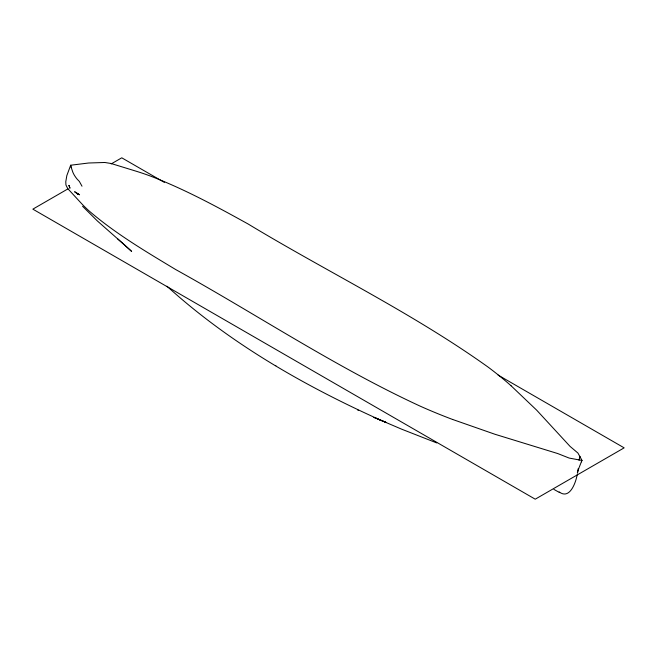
<?xml version="1.0" encoding="UTF-8"?>
<svg xmlns="http://www.w3.org/2000/svg" width="657" height="657" viewBox="0 0 657 657"><rect width="100%" height="100%" fill="white"/><g stroke="black" fill="none" stroke-linecap="round" stroke-linejoin="round"><path stroke-width="0.99" d="M578.094 468.843L578.02 469.689A23.948 13.83 -60 0 1 577.684 472.137L577.503 473.04M577.174 474.732C575.754 482.813 569.66 499.969 559.181 491.921M577.774 471.471L579.252 467.111M577.339 472.917L577.602 472.046M579.531 466.478L581.314 461.953M511.072 385.758A486.328 280.777 0 0 0 487.987 367.017C412.185 312.896 327.818 272.162 248.239 224.07C216.301 206.364 184.017 188.896 149.837 175.846A204.187 117.89 0 0 0 136.221 171.231L111.017 163.486L104.857 162.484L88.638 163.002L70.677 165.227L66.833 175.591L65.774 181.775L65.938 184.954L67.663 188.51L81.082 203.062A204.187 117.89 0 0 0 89.073 210.922C115.558 233.703 145.829 251.541 175.649 269.526C257.281 314.769 335.325 366.976 420.201 406.157A486.328 280.777 0 0 0 452.665 419.486M581.346 461.863L582.045 460.458L577.922 453.043L570.071 446.407L536.654 410.149L511.064 385.766M68.065 188.814L32.85 209.148L535.233 499.189L624.15 447.852L498.113 375.09M111.205 163.905L121.767 157.811L164.373 182.408M582.045 460.458L569.192 458.077L557.711 453.544L494.91 434.252L452.673 419.478M436.765 442.933L401.731 429.21L378.875 419.429M380.625 420.152C303.887 385.634 229.474 343.003 166.96 286.222M357.679 409.993L358.279 410.288M79.177 194.562L76.541 193.117L79.563 194.776L74.611 191.721L78.273 194.415L77.058 193.413M559.674 492.627L553.908 489.399M275.39 365.423L275.874 365.711M125.019 245.348L97.384 220.974L82.552 206.249M117.48 238.713L131.252 250.974M125.61 245.973L131.646 251.45M82.002 186.21L79.341 181.422L77.337 179.336A15.899 9.182 60 0 1 75.736 177.308L75.046 176.306A17.525 10.118 60 0 1 74.348 175.205L74.2 174.959A13.354 7.712 60 0 1 73.765 174.179L72.993 172.577A14.438 8.336 60 0 1 72.828 172.191L71.186 167.33M71.153 167.215L71.022 166.714M70.997 166.623L70.677 165.227M580.024 456.344A28.35 16.368 -60 0 0 579.696 457.486L579.113 459.916A22.634 13.066 -60 0 0 579.039 460.278M580.64 463.67L580.64 463.67M385.971 422.369L374.047 417.425L385.971 422.369M69.921 188.066L68.952 185.389L69.921 188.066"/></g></svg>
